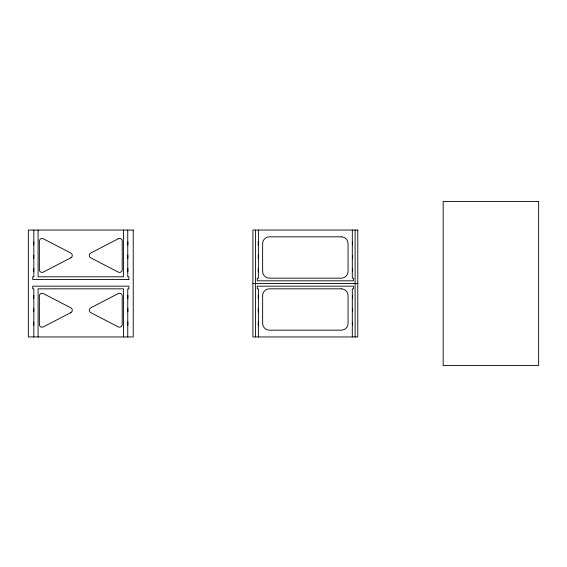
<?xml version="1.0" encoding="UTF-8"?>
<svg xmlns="http://www.w3.org/2000/svg" width="567" height="567" viewBox="0 0 567 567"><rect width="100%" height="100%" fill="white"/><g stroke="black" fill="none" stroke-linecap="round" stroke-linejoin="round"><path stroke-width="0.85" d="M352.39 255.377L352.39 258.169M352.39 242.017L352.39 244.802M352.39 308.831L352.39 311.623M352.39 322.198L352.39 324.983M352.39 268.744L352.39 271.529M352.39 295.471L352.39 298.256M33.736 244.944L33.736 241.875M33.736 258.311L33.736 255.235M33.736 271.671L33.736 268.602M33.736 298.398L33.736 295.329M33.736 311.765L33.736 308.689M33.736 325.125L33.736 322.056M127.859 295.258L127.859 298.469M127.859 308.625L127.859 311.829M127.859 241.804L127.859 245.015M127.859 255.171L127.859 258.375M127.859 268.531L127.859 271.742M127.859 321.985L127.859 325.196M258.276 298.533L258.268 295.138M258.268 245.135L258.268 241.684M258.268 258.495L258.268 255.051M258.268 271.862L258.276 268.467M258.268 311.949L258.268 308.505M258.268 325.316L258.268 321.865M128.865 279.467L32.716 279.488L32.716 276.802L33.836 276.802L33.836 230.046M252.917 283.5L357.784 283.5M355.105 230.046L355.105 336.954M352.313 230.046L352.313 278.163L353.425 278.163L353.425 280.828L257.276 280.828L257.276 278.163L258.389 278.163L258.389 230.046M352.313 336.954L352.313 288.837L353.425 288.837L353.425 286.172L257.276 286.172L257.276 288.837L258.389 288.837L258.389 336.954M255.597 230.046L255.597 336.954M128.865 279.488L128.865 276.802L127.752 276.802L127.752 230.046M127.752 336.954L127.752 288.837L128.865 288.837L128.865 286.172L32.716 286.172L32.716 288.837L33.836 288.837L33.836 336.954M123.486 230.046L123.5 276.802L38.088 276.802L38.088 230.046M123.486 336.954L123.5 288.837L38.088 288.837L38.095 336.954M70.868 257.808L43.269 272.125A2.672 2.672 0 0 1 39.364 269.75L39.364 241.124A2.672 2.672 0 0 1 43.269 238.75L70.868 253.066A2.672 2.672 0 0 1 70.868 257.808M118.319 238.75L90.713 253.066A2.672 2.672 0 0 0 90.713 257.808L118.319 272.125A2.672 2.672 0 0 0 122.217 269.75L122.217 241.124A2.672 2.672 0 0 0 118.319 238.75M70.868 312.601L43.269 326.911A2.672 2.672 0 0 1 39.364 324.537L39.364 295.917A2.672 2.672 0 0 1 43.269 293.543L70.868 307.853A2.672 2.672 0 0 1 70.868 312.601M118.319 293.543L90.713 307.853A2.672 2.672 0 0 0 90.713 312.601L118.319 326.911A2.672 2.672 0 0 0 122.217 324.537L122.217 295.917A2.672 2.672 0 0 0 118.319 293.543M538.65 201.476L443.181 201.476L443.181 365.524L538.65 365.524L538.65 201.476M133.231 230.046L28.35 230.046L28.35 336.954L133.231 336.954L133.231 230.046M357.784 230.046L252.917 230.046L252.91 336.954L357.784 336.954L357.791 230.046M341.334 236.836L269.368 236.836A6.726 6.726 0 0 0 262.649 243.562L262.649 271.437A6.726 6.726 0 0 0 269.368 278.163L341.334 278.163A6.726 6.726 0 0 0 348.053 271.437L348.053 243.562A6.726 6.726 0 0 0 341.334 236.836M341.334 288.837L269.368 288.837A6.726 6.726 0 0 0 262.649 295.563L262.649 323.438A6.726 6.726 0 0 0 269.368 330.164L341.334 330.164A6.726 6.726 0 0 0 348.053 323.438L348.053 295.563A6.726 6.726 0 0 0 341.334 288.837"/></g></svg>
